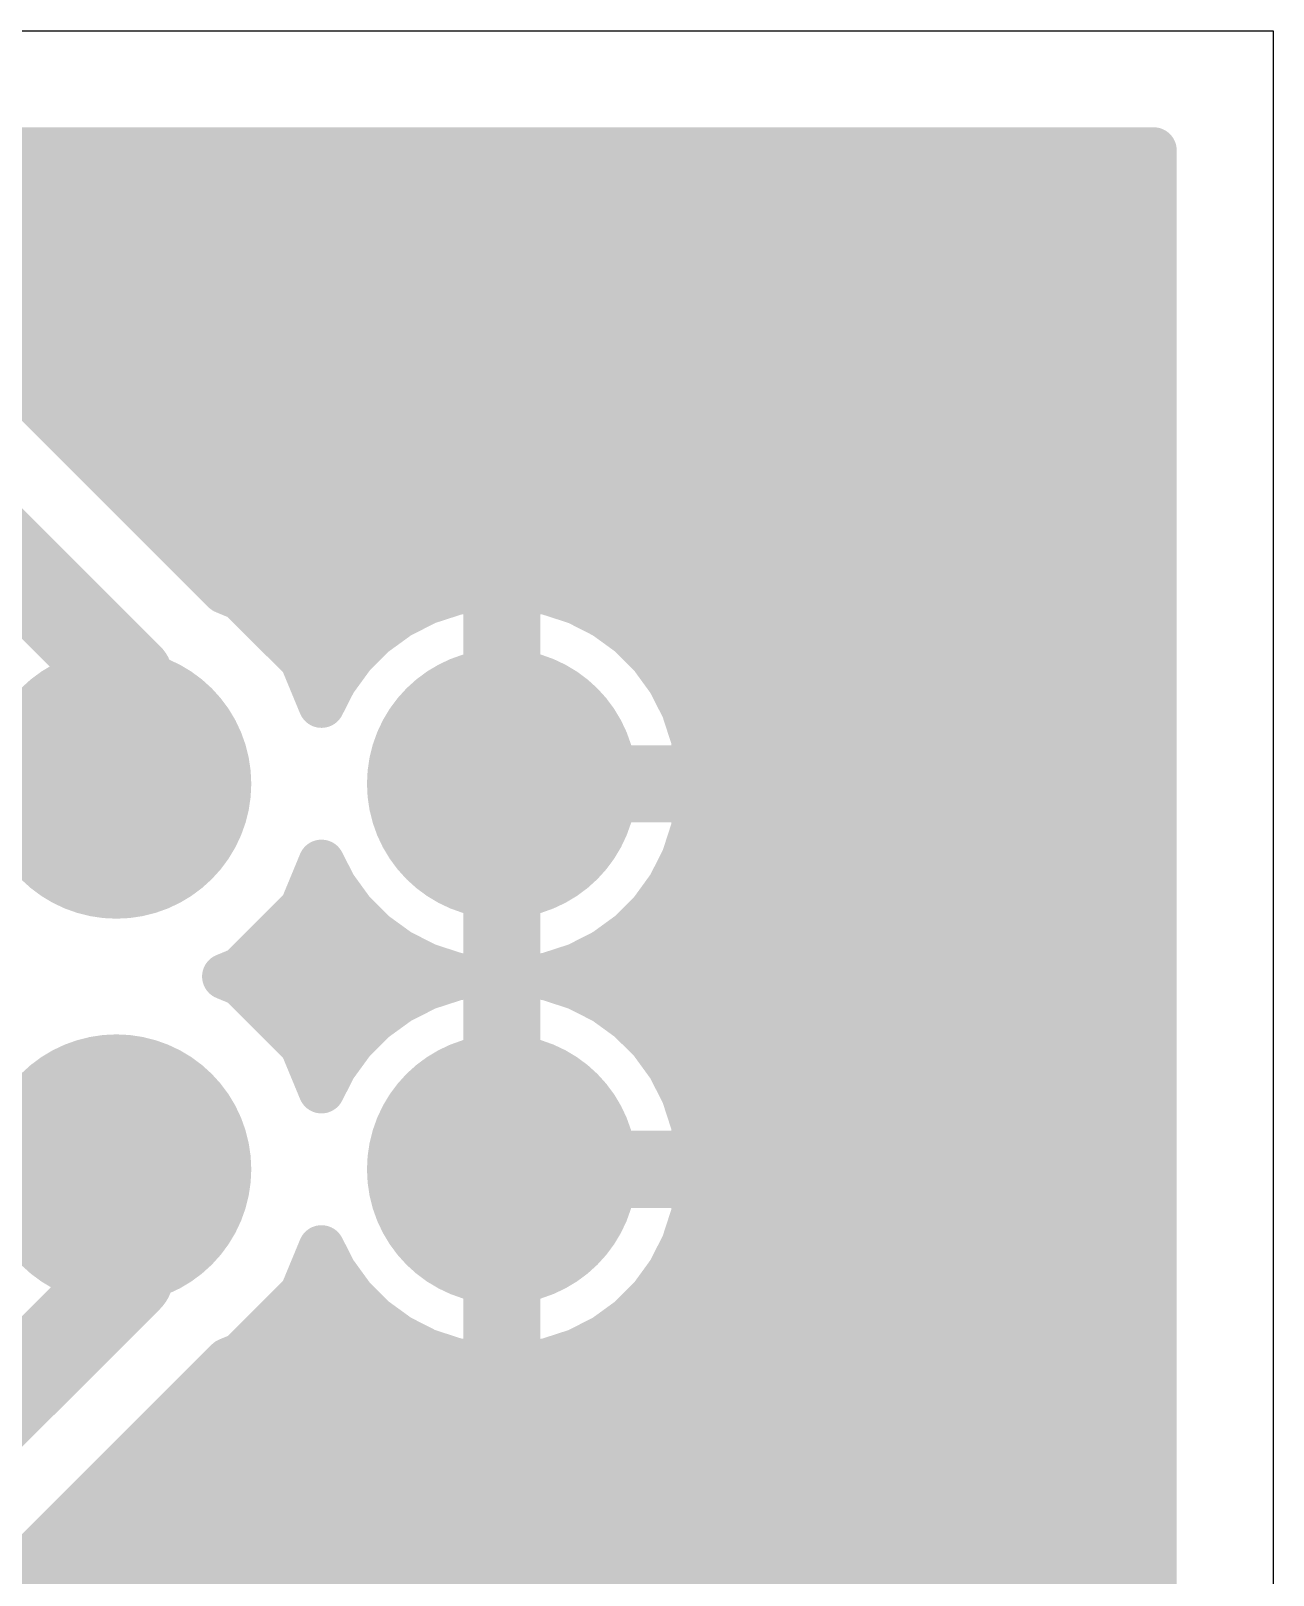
# Model space of a CAD drawing. Extents: x 0 to 68, y -7.3 to 12.7.
# Drawn here: x 59.82 to 68, y 2.48 to 12.65 of the extents above; entities that cross this region are included whole.
import ezdxf

# ---------------------------------------------------------------- set-up
doc = ezdxf.new("R2010")
doc.units = 0
for name, color, linetype in [('16', 175, 'CONTINUOUS'), ('17', 82, 'CONTINUOUS'), ('20', 7, 'CONTINUOUS')]:
    doc.layers.add(name, color=color, linetype=linetype)

# ---------------------------------------------------------------- blocks, each defined once
blk = doc.blocks.new('ROUNDP')
at = {"const_width": 0.5}
blk.add_lwpolyline([(0, -0.25, 1), (0, 0.25, 1), (0, -0.25)], format="xyb", dxfattribs=at)

msp = doc.modelspace()

# ---------------------------------------------------------------- linework, layer by layer
at = {"layer": '16'}
for points, const_width in [([(52.7888, 11.8626), (67.2126, 11.8626)], 0.3048), ([(67.2126, 11.8626), (67.2126, -6.4666)], 0.3048), ([(58.3947, 11.5824), (67.2126, 11.5824)], 0.3048), ([(60.9412, 9.1141), (58.5282, 11.5271)], 0.3048), ([(58.7777, 11.2776), (67.2126, 11.2776)], 0.3048), ([(60.452, 8.382), (58.039, 10.795)], 0.6096), ([(59.0825, 10.9728), (67.2126, 10.9728)], 0.3048), ([(59.3873, 10.668), (67.2126, 10.668)], 0.3048), ([(59.6921, 10.3632), (67.2126, 10.3632)], 0.3048), ([(59.9969, 10.0584), (67.2126, 10.0584)], 0.3048), ([(60.3017, 9.7536), (67.2126, 9.7536)], 0.3048), ([(60.6065, 9.4488), (67.2126, 9.4488)], 0.3048), ([(60.9113, 9.144), (67.2126, 9.144)], 0.3048), ([(61.0939, 8.9614), (60.9412, 9.1141)], 0.3048), ([(61.2001, 8.9174), (61.0939, 8.9614)], 0.3048), ([(61.6074, 8.5101), (61.2001, 8.9174)], 0.3048), ([(62.6167, 8.9535), (62.4227, 8.8905)], 0.3048), ([(62.818, 8.9854), (62.6167, 8.9535)], 0.3048), ([(62.8184, 8.9854), (62.818, 8.9854)], 0.3048), ([(62.8184, 7.7916), (62.8184, 8.9854)], 0.3048), ([(63.022, 8.9854), (63.0216, 8.9854)], 0.3048), ([(63.0216, 8.9854), (63.0216, 7.7916)], 0.3048), ([(63.2233, 8.9535), (63.022, 8.9854)], 0.3048), ([(63.4173, 8.8905), (63.2233, 8.9535)], 0.3048), ([(61.2783, 8.8392), (62.3221, 8.8392)], 0.3048), ([(62.4227, 8.8905), (62.2411, 8.7979)], 0.3048), ([(62.8184, 8.8392), (63.0216, 8.8392)], 0.3048), ([(63.5989, 8.7979), (63.4173, 8.8905)], 0.3048), ([(63.5179, 8.8392), (67.2126, 8.8392)], 0.3048), ([(62.2411, 8.7979), (62.0761, 8.6781)], 0.3048), ([(63.7639, 8.6781), (63.5989, 8.7979)], 0.3048), ([(62.0761, 8.6781), (61.9319, 8.5339)], 0.3048), ([(63.9081, 8.5339), (63.7639, 8.6781)], 0.3048), ([(60.452, 7.747), (60.452, 8.382)], 0.6096), ([(61.5831, 8.5344), (61.9324, 8.5344)], 0.3048), ([(61.7314, 8.2106), (61.6074, 8.5101)], 0.3048), ([(61.9319, 8.5339), (61.8121, 8.3689)], 0.3048), ([(62.8184, 8.5344), (63.0216, 8.5344)], 0.3048), ([(63.9076, 8.5344), (67.2126, 8.5344)], 0.3048), ([(64.0279, 8.3689), (63.9081, 8.5339)], 0.3048), ([(61.8121, 8.3689), (61.7314, 8.2106)], 0.3048), ([(64.1205, 8.1873), (64.0279, 8.3689)], 0.3048), ([(61.7236, 8.2296), (61.7411, 8.2296)], 0.3048), ([(62.8184, 8.2296), (63.0216, 8.2296)], 0.3048), ([(64.0989, 8.2296), (67.2126, 8.2296)], 0.3048), ([(64.1835, 7.9933), (64.1205, 8.1873)], 0.3048), ([(64.2154, 7.7919), (64.1835, 7.9933)], 0.3048), ([(60.452, 7.747), (60.38, 7.69)], 0.6096), ([(62.8184, 7.9248), (63.0216, 7.9248)], 0.3048), ([(64.1944, 7.9248), (67.2126, 7.9248)], 0.3048), ([(63.0216, 7.7916), (62.8184, 7.7916)], 0.3048), ([(63.0216, 7.5884), (63.0216, 7.7916)], 0.3048), ([(63.0216, 7.7916), (64.2154, 7.7916)], 0.3048), ([(64.2154, 7.7916), (64.2154, 7.7919)], 0.3048), ([(62.8184, 6.4454), (62.8184, 7.5884)], 0.3048), ([(62.8184, 7.5884), (63.0216, 7.5884)], 0.3048), ([(63.0216, 7.62), (67.2126, 7.62)], 0.3048), ([(63.0216, 7.5884), (63.0216, 5.2516)], 0.3048), ([(64.2154, 7.5884), (63.0216, 7.5884)], 0.3048), ([(64.1835, 7.3867), (64.2154, 7.588)], 0.3048), ([(64.2154, 7.588), (64.2154, 7.5884)], 0.3048), ([(64.1205, 7.1927), (64.1835, 7.3867)], 0.3048), ([(62.8184, 7.3152), (63.0216, 7.3152)], 0.3048), ([(64.1603, 7.3152), (67.2126, 7.3152)], 0.3048), ([(64.0279, 7.0111), (64.1205, 7.1927)], 0.3048), ([(61.6074, 6.8699), (61.7314, 7.1694)], 0.3048), ([(61.7314, 7.1694), (61.8121, 7.0111)], 0.3048), ([(61.6656, 7.0104), (61.8126, 7.0104)], 0.3048), ([(61.8121, 7.0111), (61.9319, 6.8461)], 0.3048), ([(62.8184, 7.0104), (63.0216, 7.0104)], 0.3048), ([(63.9081, 6.8461), (64.0279, 7.0111)], 0.3048), ([(64.0274, 7.0104), (67.2126, 7.0104)], 0.3048), ([(61.2001, 6.4626), (61.6074, 6.8699)], 0.3048), ([(61.9319, 6.8461), (62.0761, 6.7019)], 0.3048), ([(63.7639, 6.7019), (63.9081, 6.8461)], 0.3048), ([(61.4431, 6.7056), (62.0724, 6.7056)], 0.3048), ([(62.0761, 6.7019), (62.2411, 6.5821)], 0.3048), ([(62.8184, 6.7056), (63.0216, 6.7056)], 0.3048), ([(63.5989, 6.5821), (63.7639, 6.7019)], 0.3048), ([(63.7676, 6.7056), (67.2126, 6.7056)], 0.3048), ([(62.2411, 6.5821), (62.4227, 6.4895)], 0.3048), ([(63.4173, 6.4895), (63.5989, 6.5821)], 0.3048), ([(61.0972, 6.42), (61.2001, 6.4626)], 0.3048), ([(62.4227, 6.4895), (62.6167, 6.4265)], 0.3048), ([(63.2233, 6.4265), (63.4173, 6.4895)], 0.3048), ([(61.2001, 6.3774), (61.0972, 6.42)], 0.3048), ([(61.1436, 6.4008), (62.5776, 6.4008)], 0.3048), ([(61.6074, 5.9701), (61.2001, 6.3774)], 0.3048), ([(62.6167, 6.4135), (62.4227, 6.3505)], 0.3048), ([(62.6167, 6.4265), (62.6577, 6.42)], 0.3048), ([(62.6577, 6.42), (62.6167, 6.4135)], 0.3048), ([(62.8184, 5.2516), (62.8184, 6.4454)], 0.3048), ([(62.8184, 6.4008), (63.0216, 6.4008)], 0.3048), ([(63.1823, 6.42), (63.2233, 6.4265)], 0.3048), ([(63.2233, 6.4135), (63.1823, 6.42)], 0.3048), ([(63.4173, 6.3505), (63.2233, 6.4135)], 0.3048), ([(63.2624, 6.4008), (67.2126, 6.4008)], 0.3048), ([(62.2411, 6.2579), (62.0761, 6.1381)], 0.3048), ([(62.4227, 6.3505), (62.2411, 6.2579)], 0.3048), ([(63.5989, 6.2579), (63.4173, 6.3505)], 0.3048), ([(63.7639, 6.1381), (63.5989, 6.2579)], 0.3048), ([(61.4815, 6.096), (62.034, 6.096)], 0.3048), ([(62.0761, 6.1381), (61.9319, 5.9939)], 0.3048), ([(62.8184, 6.096), (63.0216, 6.096)], 0.3048), ([(63.9081, 5.9939), (63.7639, 6.1381)], 0.3048), ([(63.806, 6.096), (67.2126, 6.096)], 0.3048), ([(61.7314, 5.6706), (61.6074, 5.9701)], 0.3048), ([(61.9319, 5.9939), (61.8121, 5.8289)], 0.3048), ([(64.0279, 5.8289), (63.9081, 5.9939)], 0.3048), ([(61.6815, 5.7912), (61.7929, 5.7912)], 0.3048), ([(61.8121, 5.8289), (61.7314, 5.6706)], 0.3048), ([(62.8184, 5.7912), (63.0216, 5.7912)], 0.3048), ([(64.1205, 5.6473), (64.0279, 5.8289)], 0.3048), ([(64.0472, 5.7912), (67.2126, 5.7912)], 0.3048), ([(64.1835, 5.4533), (64.1205, 5.6473)], 0.3048), ([(62.8184, 5.4864), (63.0216, 5.4864)], 0.3048), ([(64.1728, 5.4864), (67.2126, 5.4864)], 0.3048), ([(64.2154, 5.2519), (64.1835, 5.4533)], 0.3048), ([(60.452, 5.08), (60.38, 5.15)], 0.6096), ([(63.0216, 5.2516), (62.8184, 5.2516)], 0.3048), ([(63.0216, 5.0484), (63.0216, 5.2516)], 0.3048), ([(63.0216, 5.2516), (64.2154, 5.2516)], 0.3048), ([(64.2154, 5.2516), (64.2154, 5.2519)], 0.3048), ([(60.452, 5.08), (60.452, 4.445)], 0.6096), ([(63.0216, 5.1816), (67.2126, 5.1816)], 0.3048), ([(62.8184, 3.8546), (62.8184, 5.0484)], 0.3048), ([(62.8184, 5.0484), (63.0216, 5.0484)], 0.3048), ([(63.0216, 5.0484), (63.0216, 3.8546)], 0.3048), ([(64.2154, 5.0484), (63.0216, 5.0484)], 0.3048), ([(64.1835, 4.8467), (64.2154, 5.048)], 0.3048), ([(64.2154, 5.048), (64.2154, 5.0484)], 0.3048), ([(62.8184, 4.8768), (63.0216, 4.8768)], 0.3048), ([(64.1205, 4.6527), (64.1835, 4.8467)], 0.3048), ([(64.1883, 4.8768), (67.2126, 4.8768)], 0.3048), ([(61.6074, 4.3299), (61.7314, 4.6294)], 0.3048), ([(61.7314, 4.6294), (61.8121, 4.4711)], 0.3048), ([(64.0279, 4.4711), (64.1205, 4.6527)], 0.3048), ([(60.452, 4.445), (58.801, 2.794)], 0.6096), ([(61.7077, 4.572), (61.7606, 4.572)], 0.3048), ([(62.8184, 4.572), (63.0216, 4.572)], 0.3048), ([(64.0794, 4.572), (67.2126, 4.572)], 0.3048), ([(61.8121, 4.4711), (61.9319, 4.3061)], 0.3048), ([(63.9081, 4.3061), (64.0279, 4.4711)], 0.3048), ([(61.2001, 3.9226), (61.6074, 4.3299)], 0.3048), ([(61.5447, 4.2672), (61.9708, 4.2672)], 0.3048), ([(61.9319, 4.3061), (62.0761, 4.1619)], 0.3048), ([(62.8184, 4.2672), (63.0216, 4.2672)], 0.3048), ([(63.7639, 4.1619), (63.9081, 4.3061)], 0.3048), ([(63.8692, 4.2672), (67.2126, 4.2672)], 0.3048), ([(62.0761, 4.1619), (62.2411, 4.0421)], 0.3048), ([(63.5989, 4.0421), (63.7639, 4.1619)], 0.3048), ([(62.2411, 4.0421), (62.4227, 3.9495)], 0.3048), ([(63.4173, 3.9495), (63.5989, 4.0421)], 0.3048), ([(61.1161, 3.8878), (61.2001, 3.9226)], 0.3048), ([(61.2399, 3.9624), (62.3974, 3.9624)], 0.3048), ([(62.4227, 3.9495), (62.6167, 3.8865)], 0.3048), ([(62.8184, 3.9624), (63.0216, 3.9624)], 0.3048), ([(63.2233, 3.8865), (63.4173, 3.9495)], 0.3048), ([(63.4426, 3.9624), (67.2126, 3.9624)], 0.3048), ([(60.9412, 3.7129), (61.1161, 3.8878)], 0.3048), ([(62.6167, 3.8865), (62.818, 3.8546)], 0.3048), ([(62.818, 3.8546), (62.8184, 3.8546)], 0.3048), ([(63.0216, 3.8546), (63.022, 3.8546)], 0.3048), ([(63.022, 3.8546), (63.2233, 3.8865)], 0.3048), ([(59.2902, 2.0619), (60.9412, 3.7129)], 0.3048), ([(60.8859, 3.6576), (67.2126, 3.6576)], 0.3048), ([(60.5811, 3.3528), (67.2126, 3.3528)], 0.3048), ([(60.2763, 3.048), (67.2126, 3.048)], 0.3048), ([(59.9715, 2.7432), (67.2126, 2.7432)], 0.3048), ([(59.6667, 2.4384), (67.2126, 2.4384)], 0.3048)]:
    msp.add_lwpolyline(points, dxfattribs=dict(at, const_width=const_width))
for points, const_width in [([(67.2888, 11.8626, 1), (67.1364, 11.8626)], 0.1524), ([(67.2126, 11.7864, 1), (67.2126, 11.9388)], 0.1524), ([(67.2126, 11.5062, 1), (67.2126, 11.6586)], 0.1524), ([(67.2126, 11.2014, 1), (67.2126, 11.3538)], 0.1524), ([(67.2126, 10.8966, 1), (67.2126, 11.049)], 0.1524), ([(67.2126, 10.5918, 1), (67.2126, 10.7442)], 0.1524), ([(67.2126, 10.287, 1), (67.2126, 10.4394)], 0.1524), ([(59.9969, 10.1346, 1), (59.9969, 9.9822)], 0.1524), ([(67.2126, 9.9822, 1), (67.2126, 10.1346)], 0.1524), ([(60.3017, 9.8298, 1), (60.3017, 9.6774)], 0.1524), ([(67.2126, 9.6774, 1), (67.2126, 9.8298)], 0.1524), ([(60.6065, 9.525, 1), (60.6065, 9.3726)], 0.1524), ([(67.2126, 9.3726, 1), (67.2126, 9.525)], 0.1524), ([(60.9113, 9.2202, 1), (60.9113, 9.0678)], 0.1524), ([(60.9951, 9.168, 1), (60.8873, 9.0602)], 0.1524), ([(67.2126, 9.0678, 1), (67.2126, 9.2202)], 0.1524), ([(60.8873, 9.0602, 1), (60.9951, 9.168)], 0.1524), ([(61.1231, 9.0318, 1), (61.0648, 8.891)], 0.1524), ([(61.0401, 8.9075, 1), (61.1478, 9.0152)], 0.1524), ([(61.254, 8.9713, 1), (61.1462, 8.8635)], 0.1524), ([(61.171, 8.847, 1), (61.2293, 8.9878)], 0.1524), ([(62.6047, 9.0288, 1), (62.6286, 8.8782)], 0.1524), ([(62.6402, 8.881, 1), (62.5931, 9.026)], 0.1524), ([(62.818, 9.0616, 1), (62.818, 8.9092)], 0.1524), ([(62.8946, 8.9854, 1), (62.7422, 8.9854)], 0.1524), ([(62.83, 8.9101, 1), (62.8061, 9.0607)], 0.1524), ([(62.8184, 8.9092, 1), (62.8184, 9.0616)], 0.1524), ([(63.0209, 9.0616, 1), (63.0223, 8.9092)], 0.1524), ([(63.0978, 8.9854, 1), (62.9454, 8.9854)], 0.1524), ([(63.0339, 9.0607, 1), (63.01, 8.9101)], 0.1524), ([(63.0226, 8.9092, 1), (63.0213, 9.0616)], 0.1524), ([(63.2469, 9.026, 1), (63.1998, 8.881)], 0.1524), ([(63.2114, 8.8782, 1), (63.2353, 9.0288)], 0.1524), ([(61.2783, 8.9154, 1), (61.2783, 8.763)], 0.1524), ([(62.3221, 8.763, 1), (62.3221, 8.9154)], 0.1524), ([(62.3992, 8.963, 1), (62.4463, 8.818)], 0.1524), ([(62.4573, 8.8226, 1), (62.3881, 8.9584)], 0.1524), ([(62.8184, 8.9154, 1), (62.8184, 8.763)], 0.1524), ([(63.0216, 8.763, 1), (63.0216, 8.9154)], 0.1524), ([(63.4519, 8.9584, 1), (63.3827, 8.8226)], 0.1524), ([(63.3937, 8.818, 1), (63.4408, 8.963)], 0.1524), ([(63.5179, 8.9154, 1), (63.5179, 8.763)], 0.1524), ([(67.2126, 8.763, 1), (67.2126, 8.9154)], 0.1524), ([(62.2065, 8.8658, 1), (62.2757, 8.73)], 0.1524), ([(62.2858, 8.7363, 1), (62.1963, 8.8596)], 0.1524), ([(63.6437, 8.8596, 1), (63.5541, 8.7363)], 0.1524), ([(63.5643, 8.73, 1), (63.6335, 8.8658)], 0.1524), ([(62.0313, 8.7397, 1), (62.1209, 8.6164)], 0.1524), ([(62.13, 8.6242, 1), (62.0222, 8.732)], 0.1524), ([(63.8178, 8.732, 1), (63.71, 8.6242)], 0.1524), ([(63.7191, 8.6164, 1), (63.8087, 8.7397)], 0.1524), ([(60.6044, 8.382, 1), (60.2996, 8.382)], 0.3048), ([(61.5831, 8.6106, 1), (61.5831, 8.4582)], 0.1524), ([(61.6778, 8.5393, 1), (61.537, 8.481)], 0.1524), ([(61.878, 8.5878, 1), (61.9858, 8.48)], 0.1524), ([(61.9936, 8.4891, 1), (61.8703, 8.5787)], 0.1524), ([(61.9324, 8.4582, 1), (61.9324, 8.6106)], 0.1524), ([(62.8184, 8.6106, 1), (62.8184, 8.4582)], 0.1524), ([(63.0216, 8.4582, 1), (63.0216, 8.6106)], 0.1524), ([(63.9076, 8.6106, 1), (63.9076, 8.4582)], 0.1524), ([(63.9697, 8.5787, 1), (63.8464, 8.4891)], 0.1524), ([(63.8542, 8.48, 1), (63.962, 8.5878)], 0.1524), ([(67.2126, 8.4582, 1), (67.2126, 8.6106)], 0.1524), ([(60.3442, 8.2742, 1), (60.5598, 8.4898)], 0.3048), ([(61.5535, 8.4562, 1), (61.6613, 8.564)], 0.1524), ([(61.7504, 8.4137, 1), (61.8737, 8.3241)], 0.1524), ([(61.88, 8.3343, 1), (61.7442, 8.4035)], 0.1524), ([(64.0958, 8.4035, 1), (63.96, 8.3343)], 0.1524), ([(63.9663, 8.3241, 1), (64.0896, 8.4137)], 0.1524), ([(61.7236, 8.3058, 1), (61.7236, 8.1534)], 0.1524), ([(61.7411, 8.1534, 1), (61.7411, 8.3058)], 0.1524), ([(62.8184, 8.3058, 1), (62.8184, 8.1534)], 0.1524), ([(63.0216, 8.1534, 1), (63.0216, 8.3058)], 0.1524), ([(64.0989, 8.3058, 1), (64.0989, 8.1534)], 0.1524), ([(67.2126, 8.1534, 1), (67.2126, 8.3058)], 0.1524), ([(61.6635, 8.2452, 1), (61.7993, 8.1761)], 0.1524), ([(61.661, 8.1815, 1), (61.8018, 8.2398)], 0.1524), ([(64.193, 8.2108, 1), (64.048, 8.1637)], 0.1524), ([(64.0526, 8.1527, 1), (64.1884, 8.2219)], 0.1524), ([(64.2588, 8.0053, 1), (64.1082, 7.9814)], 0.1524), ([(60.5466, 7.6275, 1), (60.3574, 7.8665)], 0.3048), ([(62.8184, 8.001, 1), (62.8184, 7.8486)], 0.1524), ([(63.0216, 7.8486, 1), (63.0216, 8.001)], 0.1524), ([(64.111, 7.9698, 1), (64.256, 8.0169)], 0.1524), ([(64.1944, 8.001, 1), (64.1944, 7.8486)], 0.1524), ([(67.2126, 7.8486, 1), (67.2126, 8.001)], 0.1524), ([(60.2854, 7.8095, 1), (60.4746, 7.5705)], 0.3048), ([(62.8184, 7.8678, 1), (62.8184, 7.7154)], 0.1524), ([(63.0978, 7.7916, 1), (62.9454, 7.7916)], 0.1524), ([(63.0216, 7.8678, 1), (63.0216, 7.7154)], 0.1524), ([(63.0216, 7.7154, 1), (63.0216, 7.8678)], 0.1524), ([(64.2916, 7.7919, 1), (64.1392, 7.7919)], 0.1524), ([(64.2154, 7.7154, 1), (64.2154, 7.8678)], 0.1524), ([(60.2996, 7.747, 1), (60.6044, 7.747)], 0.3048), ([(62.7422, 7.7916, 1), (62.8946, 7.7916)], 0.1524), ([(62.9454, 7.7916, 1), (63.0978, 7.7916)], 0.1524), ([(64.1392, 7.7916, 1), (64.2916, 7.7916)], 0.1524), ([(64.1401, 7.78, 1), (64.2907, 7.8039)], 0.1524), ([(62.8946, 7.5884, 1), (62.7422, 7.5884)], 0.1524), ([(62.8184, 7.6646, 1), (62.8184, 7.5122)], 0.1524), ([(63.0216, 7.6962, 1), (63.0216, 7.5438)], 0.1524), ([(63.0978, 7.5884, 1), (62.9454, 7.5884)], 0.1524), ([(63.0216, 7.6646, 1), (63.0216, 7.5122)], 0.1524), ([(63.0216, 7.5122, 1), (63.0216, 7.6646)], 0.1524), ([(64.2916, 7.5884, 1), (64.1392, 7.5884)], 0.1524), ([(64.2907, 7.5761, 1), (64.1401, 7.6)], 0.1524), ([(64.2154, 7.5122, 1), (64.2154, 7.6646)], 0.1524), ([(67.2126, 7.5438, 1), (67.2126, 7.6962)], 0.1524), ([(62.9454, 7.5884, 1), (63.0978, 7.5884)], 0.1524), ([(64.1392, 7.588, 1), (64.2916, 7.588)], 0.1524), ([(64.256, 7.3631, 1), (64.111, 7.4102)], 0.1524), ([(62.8184, 7.3914, 1), (62.8184, 7.239)], 0.1524), ([(63.0216, 7.239, 1), (63.0216, 7.3914)], 0.1524), ([(64.1603, 7.3914, 1), (64.1603, 7.239)], 0.1524), ([(64.1082, 7.3986, 1), (64.2588, 7.3747)], 0.1524), ([(67.2126, 7.239, 1), (67.2126, 7.3914)], 0.1524), ([(64.1884, 7.1581, 1), (64.0526, 7.2273)], 0.1524), ([(61.7993, 7.2039, 1), (61.6635, 7.1348)], 0.1524), ([(61.8018, 7.1402, 1), (61.661, 7.1985)], 0.1524), ([(64.048, 7.2163, 1), (64.193, 7.1692)], 0.1524), ([(61.6656, 7.0866, 1), (61.6656, 6.9342)], 0.1524), ([(61.8737, 7.0558, 1), (61.7504, 6.9663)], 0.1524), ([(61.7442, 6.9765, 1), (61.88, 7.0457)], 0.1524), ([(61.8126, 6.9342, 1), (61.8126, 7.0866)], 0.1524), ([(62.8184, 7.0866, 1), (62.8184, 6.9342)], 0.1524), ([(63.0216, 6.9342, 1), (63.0216, 7.0866)], 0.1524), ([(64.0274, 7.0866, 1), (64.0274, 6.9342)], 0.1524), ([(63.96, 7.0457, 1), (64.0958, 6.9765)], 0.1524), ([(64.0896, 6.9663, 1), (63.9663, 7.0558)], 0.1524), ([(67.2126, 6.9342, 1), (67.2126, 7.0866)], 0.1524), ([(61.6613, 6.816, 1), (61.5535, 6.9238)], 0.1524), ([(61.537, 6.899, 1), (61.6778, 6.8407)], 0.1524), ([(61.9858, 6.9, 1), (61.878, 6.7922)], 0.1524), ([(61.8703, 6.8013, 1), (61.9936, 6.8909)], 0.1524), ([(63.8464, 6.8909, 1), (63.9697, 6.8013)], 0.1524), ([(63.962, 6.7922, 1), (63.8542, 6.9)], 0.1524), ([(61.4431, 6.7818, 1), (61.4431, 6.6294)], 0.1524), ([(62.1209, 6.7636, 1), (62.0313, 6.6403)], 0.1524), ([(62.0222, 6.648, 1), (62.13, 6.7558)], 0.1524), ([(62.0724, 6.6294, 1), (62.0724, 6.7818)], 0.1524), ([(62.8184, 6.7818, 1), (62.8184, 6.6294)], 0.1524), ([(63.0216, 6.6294, 1), (63.0216, 6.7818)], 0.1524), ([(63.71, 6.7558, 1), (63.8178, 6.648)], 0.1524), ([(63.7676, 6.7818, 1), (63.7676, 6.6294)], 0.1524), ([(63.8087, 6.6403, 1), (63.7191, 6.7636)], 0.1524), ([(67.2126, 6.6294, 1), (67.2126, 6.7818)], 0.1524), ([(62.2757, 6.65, 1), (62.2065, 6.5142)], 0.1524), ([(62.1963, 6.5204, 1), (62.2858, 6.6437)], 0.1524), ([(63.5541, 6.6437, 1), (63.6437, 6.5204)], 0.1524), ([(63.6335, 6.5142, 1), (63.5643, 6.65)], 0.1524), ([(61.2293, 6.3922, 1), (61.171, 6.533)], 0.1524), ([(62.4463, 6.562, 1), (62.3992, 6.417)], 0.1524), ([(62.3881, 6.4216, 1), (62.4573, 6.5574)], 0.1524), ([(63.3827, 6.5574, 1), (63.4519, 6.4216)], 0.1524), ([(63.4408, 6.417, 1), (63.3937, 6.562)], 0.1524), ([(61.1264, 6.4904, 1), (61.0681, 6.3496)], 0.1524), ([(61.0681, 6.4904, 1), (61.1264, 6.3496)], 0.1524), ([(61.1436, 6.477, 1), (61.1436, 6.3246)], 0.1524), ([(61.1462, 6.5165, 1), (61.254, 6.4087)], 0.1524), ([(61.254, 6.4313, 1), (61.1462, 6.3235)], 0.1524), ([(61.171, 6.307, 1), (61.2293, 6.4478)], 0.1524), ([(62.6286, 6.5018, 1), (62.6047, 6.3512)], 0.1524), ([(62.6047, 6.4888, 1), (62.6286, 6.3382)], 0.1524), ([(62.5776, 6.3246, 1), (62.5776, 6.477)], 0.1524), ([(62.5931, 6.354, 1), (62.6402, 6.499)], 0.1524), ([(62.6402, 6.341, 1), (62.5931, 6.486)], 0.1524), ([(62.6696, 6.3447, 1), (62.6458, 6.4953)], 0.1524), ([(62.6458, 6.3447, 1), (62.6696, 6.4953)], 0.1524), ([(62.8946, 6.4454, 1), (62.7422, 6.4454)], 0.1524), ([(62.8184, 6.477, 1), (62.8184, 6.3246)], 0.1524), ([(62.7422, 6.4454, 1), (62.8946, 6.4454)], 0.1524), ([(63.0216, 6.3246, 1), (63.0216, 6.477)], 0.1524), ([(63.1942, 6.4953, 1), (63.1704, 6.3447)], 0.1524), ([(63.1704, 6.4953, 1), (63.1942, 6.3447)], 0.1524), ([(63.1998, 6.499, 1), (63.2469, 6.354)], 0.1524), ([(63.2469, 6.486, 1), (63.1998, 6.341)], 0.1524), ([(63.2624, 6.477, 1), (63.2624, 6.3246)], 0.1524), ([(63.2353, 6.3512, 1), (63.2114, 6.5018)], 0.1524), ([(63.2114, 6.3382, 1), (63.2353, 6.4888)], 0.1524), ([(67.2126, 6.3246, 1), (67.2126, 6.477)], 0.1524), ([(62.2858, 6.1963, 1), (62.1963, 6.3196)], 0.1524), ([(62.3992, 6.423, 1), (62.4463, 6.278)], 0.1524), ([(62.4573, 6.2826, 1), (62.3881, 6.4184)], 0.1524), ([(63.4519, 6.4184, 1), (63.3827, 6.2826)], 0.1524), ([(63.3937, 6.278, 1), (63.4408, 6.423)], 0.1524), ([(63.6437, 6.3196, 1), (63.5541, 6.1963)], 0.1524), ([(62.2065, 6.3258, 1), (62.2757, 6.19)], 0.1524), ([(63.5643, 6.19, 1), (63.6335, 6.3258)], 0.1524), ([(61.4815, 6.1722, 1), (61.4815, 6.0198)], 0.1524), ([(62.0313, 6.1997, 1), (62.1209, 6.0764)], 0.1524), ([(62.13, 6.0842, 1), (62.0222, 6.192)], 0.1524), ([(62.034, 6.0198, 1), (62.034, 6.1722)], 0.1524), ([(62.8184, 6.1722, 1), (62.8184, 6.0198)], 0.1524), ([(63.0216, 6.0198, 1), (63.0216, 6.1722)], 0.1524), ([(63.8178, 6.192, 1), (63.71, 6.0842)], 0.1524), ([(63.7191, 6.0764, 1), (63.8087, 6.1997)], 0.1524), ([(63.806, 6.1722, 1), (63.806, 6.0198)], 0.1524), ([(67.2126, 6.0198, 1), (67.2126, 6.1722)], 0.1524), ([(61.6778, 5.9993, 1), (61.537, 5.941)], 0.1524), ([(61.878, 6.0478, 1), (61.9858, 5.94)], 0.1524), ([(61.9936, 5.9491, 1), (61.8703, 6.0387)], 0.1524), ([(63.9697, 6.0387, 1), (63.8464, 5.9491)], 0.1524), ([(63.8542, 5.94, 1), (63.962, 6.0478)], 0.1524), ([(61.5535, 5.9162, 1), (61.6613, 6.024)], 0.1524), ([(61.6815, 5.8674, 1), (61.6815, 5.715)], 0.1524), ([(61.7504, 5.8737, 1), (61.8737, 5.7841)], 0.1524), ([(61.88, 5.7943, 1), (61.7442, 5.8635)], 0.1524), ([(61.7929, 5.715, 1), (61.7929, 5.8674)], 0.1524), ([(62.8184, 5.8674, 1), (62.8184, 5.715)], 0.1524), ([(63.0216, 5.715, 1), (63.0216, 5.8674)], 0.1524), ([(64.0958, 5.8635, 1), (63.96, 5.7943)], 0.1524), ([(63.9663, 5.7841, 1), (64.0896, 5.8737)], 0.1524), ([(64.0472, 5.8674, 1), (64.0472, 5.715)], 0.1524), ([(67.2126, 5.715, 1), (67.2126, 5.8674)], 0.1524), ([(64.193, 5.6708, 1), (64.048, 5.6237)], 0.1524), ([(61.6635, 5.7052, 1), (61.7993, 5.6361)], 0.1524), ([(61.661, 5.6415, 1), (61.8018, 5.6998)], 0.1524), ([(64.0526, 5.6127, 1), (64.1884, 5.6819)], 0.1524), ([(62.8184, 5.5626, 1), (62.8184, 5.4102)], 0.1524), ([(63.0216, 5.4102, 1), (63.0216, 5.5626)], 0.1524), ([(64.1728, 5.5626, 1), (64.1728, 5.4102)], 0.1524), ([(64.2588, 5.4653, 1), (64.1082, 5.4414)], 0.1524), ([(67.2126, 5.4102, 1), (67.2126, 5.5626)], 0.1524), ([(64.111, 5.4298, 1), (64.256, 5.4769)], 0.1524), ([(60.4862, 5.2593, 1), (60.2738, 5.0407)], 0.3048), ([(62.8184, 5.3278, 1), (62.8184, 5.1754)], 0.1524), ([(63.0978, 5.2516, 1), (62.9454, 5.2516)], 0.1524), ([(63.0216, 5.3278, 1), (63.0216, 5.1754)], 0.1524), ([(63.0216, 5.1754, 1), (63.0216, 5.3278)], 0.1524), ([(64.2916, 5.2519, 1), (64.1392, 5.2519)], 0.1524), ([(64.2154, 5.1754, 1), (64.2154, 5.3278)], 0.1524), ([(60.6044, 5.08, 1), (60.2996, 5.08)], 0.3048), ([(60.3458, 4.9707, 1), (60.5582, 5.1893)], 0.3048), ([(62.7422, 5.2516, 1), (62.8946, 5.2516)], 0.1524), ([(63.0216, 5.2578, 1), (63.0216, 5.1054)], 0.1524), ([(62.9454, 5.2516, 1), (63.0978, 5.2516)], 0.1524), ([(64.1392, 5.2516, 1), (64.2916, 5.2516)], 0.1524), ([(64.1401, 5.24, 1), (64.2907, 5.2639)], 0.1524), ([(67.2126, 5.1054, 1), (67.2126, 5.2578)], 0.1524), ([(62.8946, 5.0484, 1), (62.7422, 5.0484)], 0.1524), ([(62.8184, 5.1246, 1), (62.8184, 4.9722)], 0.1524), ([(63.0978, 5.0484, 1), (62.9454, 5.0484)], 0.1524), ([(63.0216, 5.1246, 1), (63.0216, 4.9722)], 0.1524), ([(63.0216, 4.9722, 1), (63.0216, 5.1246)], 0.1524), ([(64.2916, 5.0484, 1), (64.1392, 5.0484)], 0.1524), ([(64.2907, 5.0361, 1), (64.1401, 5.06)], 0.1524), ([(64.2154, 4.9722, 1), (64.2154, 5.1246)], 0.1524), ([(62.9454, 5.0484, 1), (63.0978, 5.0484)], 0.1524), ([(64.1392, 5.048, 1), (64.2916, 5.048)], 0.1524), ([(62.8184, 4.953, 1), (62.8184, 4.8006)], 0.1524), ([(63.0216, 4.8006, 1), (63.0216, 4.953)], 0.1524), ([(64.256, 4.8231, 1), (64.111, 4.8702)], 0.1524), ([(64.1883, 4.953, 1), (64.1883, 4.8006)], 0.1524), ([(67.2126, 4.8006, 1), (67.2126, 4.953)], 0.1524), ([(64.1082, 4.8586, 1), (64.2588, 4.8347)], 0.1524), ([(61.7993, 4.6639, 1), (61.6635, 4.5948)], 0.1524), ([(61.8018, 4.6002, 1), (61.661, 4.6585)], 0.1524), ([(64.1884, 4.6181, 1), (64.0526, 4.6873)], 0.1524), ([(60.5598, 4.3372, 1), (60.3442, 4.5528)], 0.3048), ([(61.7077, 4.6482, 1), (61.7077, 4.4958)], 0.1524), ([(61.7606, 4.4958, 1), (61.7606, 4.6482)], 0.1524), ([(62.8184, 4.6482, 1), (62.8184, 4.4958)], 0.1524), ([(63.0216, 4.4958, 1), (63.0216, 4.6482)], 0.1524), ([(64.0794, 4.6482, 1), (64.0794, 4.4958)], 0.1524), ([(64.048, 4.6763, 1), (64.193, 4.6292)], 0.1524), ([(67.2126, 4.4958, 1), (67.2126, 4.6482)], 0.1524), ([(60.2996, 4.445, 1), (60.6044, 4.445)], 0.3048), ([(61.8737, 4.5158, 1), (61.7504, 4.4263)], 0.1524), ([(61.7442, 4.4365, 1), (61.88, 4.5057)], 0.1524), ([(63.96, 4.5057, 1), (64.0958, 4.4365)], 0.1524), ([(64.0896, 4.4263, 1), (63.9663, 4.5158)], 0.1524), ([(61.6613, 4.276, 1), (61.5535, 4.3838)], 0.1524), ([(61.5447, 4.3434, 1), (61.5447, 4.191)], 0.1524), ([(61.537, 4.359, 1), (61.6778, 4.3007)], 0.1524), ([(61.9858, 4.36, 1), (61.878, 4.2522)], 0.1524), ([(61.8703, 4.2613, 1), (61.9936, 4.3509)], 0.1524), ([(61.9708, 4.191, 1), (61.9708, 4.3434)], 0.1524), ([(62.8184, 4.3434, 1), (62.8184, 4.191)], 0.1524), ([(63.0216, 4.191, 1), (63.0216, 4.3434)], 0.1524), ([(63.8692, 4.3434, 1), (63.8692, 4.191)], 0.1524), ([(63.8464, 4.3509, 1), (63.9697, 4.2613)], 0.1524), ([(63.962, 4.2522, 1), (63.8542, 4.36)], 0.1524), ([(67.2126, 4.191, 1), (67.2126, 4.3434)], 0.1524), ([(62.1209, 4.2236, 1), (62.0313, 4.1003)], 0.1524), ([(62.0222, 4.108, 1), (62.13, 4.2158)], 0.1524), ([(63.71, 4.2158, 1), (63.8178, 4.108)], 0.1524), ([(63.8087, 4.1003, 1), (63.7191, 4.2236)], 0.1524), ([(62.2757, 4.11, 1), (62.2065, 3.9742)], 0.1524), ([(62.1963, 3.9804, 1), (62.2858, 4.1037)], 0.1524), ([(63.5541, 4.1037, 1), (63.6437, 3.9804)], 0.1524), ([(63.6335, 3.9742, 1), (63.5643, 4.11)], 0.1524), ([(61.2399, 4.0386, 1), (61.2399, 3.8862)], 0.1524), ([(61.2293, 3.8522, 1), (61.171, 3.993)], 0.1524), ([(62.4463, 4.022, 1), (62.3992, 3.877)], 0.1524), ([(62.3881, 3.8816, 1), (62.4573, 4.0174)], 0.1524), ([(62.3974, 3.8862, 1), (62.3974, 4.0386)], 0.1524), ([(62.8184, 4.0386, 1), (62.8184, 3.8862)], 0.1524), ([(63.0216, 3.8862, 1), (63.0216, 4.0386)], 0.1524), ([(63.3827, 4.0174, 1), (63.4519, 3.8816)], 0.1524), ([(63.4426, 4.0386, 1), (63.4426, 3.8862)], 0.1524), ([(63.4408, 3.877, 1), (63.3937, 4.022)], 0.1524), ([(67.2126, 3.8862, 1), (67.2126, 4.0386)], 0.1524), ([(61.087, 3.9582, 1), (61.1453, 3.8174)], 0.1524), ([(61.17, 3.834, 1), (61.0623, 3.9417)], 0.1524), ([(61.1462, 3.9765, 1), (61.254, 3.8687)], 0.1524), ([(62.6286, 3.9618, 1), (62.6047, 3.8112)], 0.1524), ([(62.5931, 3.814, 1), (62.6402, 3.959)], 0.1524), ([(62.818, 3.9308, 1), (62.818, 3.7784)], 0.1524), ([(62.8061, 3.7793, 1), (62.83, 3.9299)], 0.1524), ([(62.8184, 3.7784, 1), (62.8184, 3.9308)], 0.1524), ([(63.0216, 3.9308, 1), (63.0216, 3.7784)], 0.1524), ([(63.01, 3.9299, 1), (63.0339, 3.7793)], 0.1524), ([(63.022, 3.7784, 1), (63.022, 3.9308)], 0.1524), ([(63.1998, 3.959, 1), (63.2469, 3.814)], 0.1524), ([(63.2353, 3.8112, 1), (63.2114, 3.9618)], 0.1524), ([(62.7422, 3.8546, 1), (62.8946, 3.8546)], 0.1524), ([(62.9454, 3.8546, 1), (63.0978, 3.8546)], 0.1524), ([(60.8859, 3.7338, 1), (60.8859, 3.5814)], 0.1524), ([(60.8873, 3.7668, 1), (60.9951, 3.659)], 0.1524), ([(60.9951, 3.659, 1), (60.8873, 3.7668)], 0.1524), ([(67.2126, 3.5814, 1), (67.2126, 3.7338)], 0.1524), ([(60.5811, 3.429, 1), (60.5811, 3.2766)], 0.1524), ([(67.2126, 3.2766, 1), (67.2126, 3.429)], 0.1524), ([(60.2763, 3.1242, 1), (60.2763, 2.9718)], 0.1524), ([(67.2126, 2.9718, 1), (67.2126, 3.1242)], 0.1524), ([(59.9715, 2.8194, 1), (59.9715, 2.667)], 0.1524), ([(67.2126, 2.667, 1), (67.2126, 2.8194)], 0.1524), ([(67.2126, 2.3622, 1), (67.2126, 2.5146)], 0.1524)]:
    msp.add_lwpolyline(points, format="xyb", dxfattribs=dict(at, const_width=const_width))
at = {"layer": '20'}
for p, q in [((0, 12.65), (68, 12.65)), ((68, 12.65), (68, -7.254))]:
    msp.add_line(p, q, dxfattribs=at)

# ---------------------------------------------------------------- block references
at = {"layer": '17', "xscale": 1.778, "yscale": 1.778, "rotation": 90}
for p in [(60.38, 7.69), (60.38, 7.69), (62.92, 7.69), (62.92, 7.69), (60.38, 5.15), (60.38, 5.15), (62.92, 5.15), (62.92, 5.15)]:
    msp.add_blockref('ROUNDP', p, dxfattribs=at)

doc.saveas('drawing.dxf')
